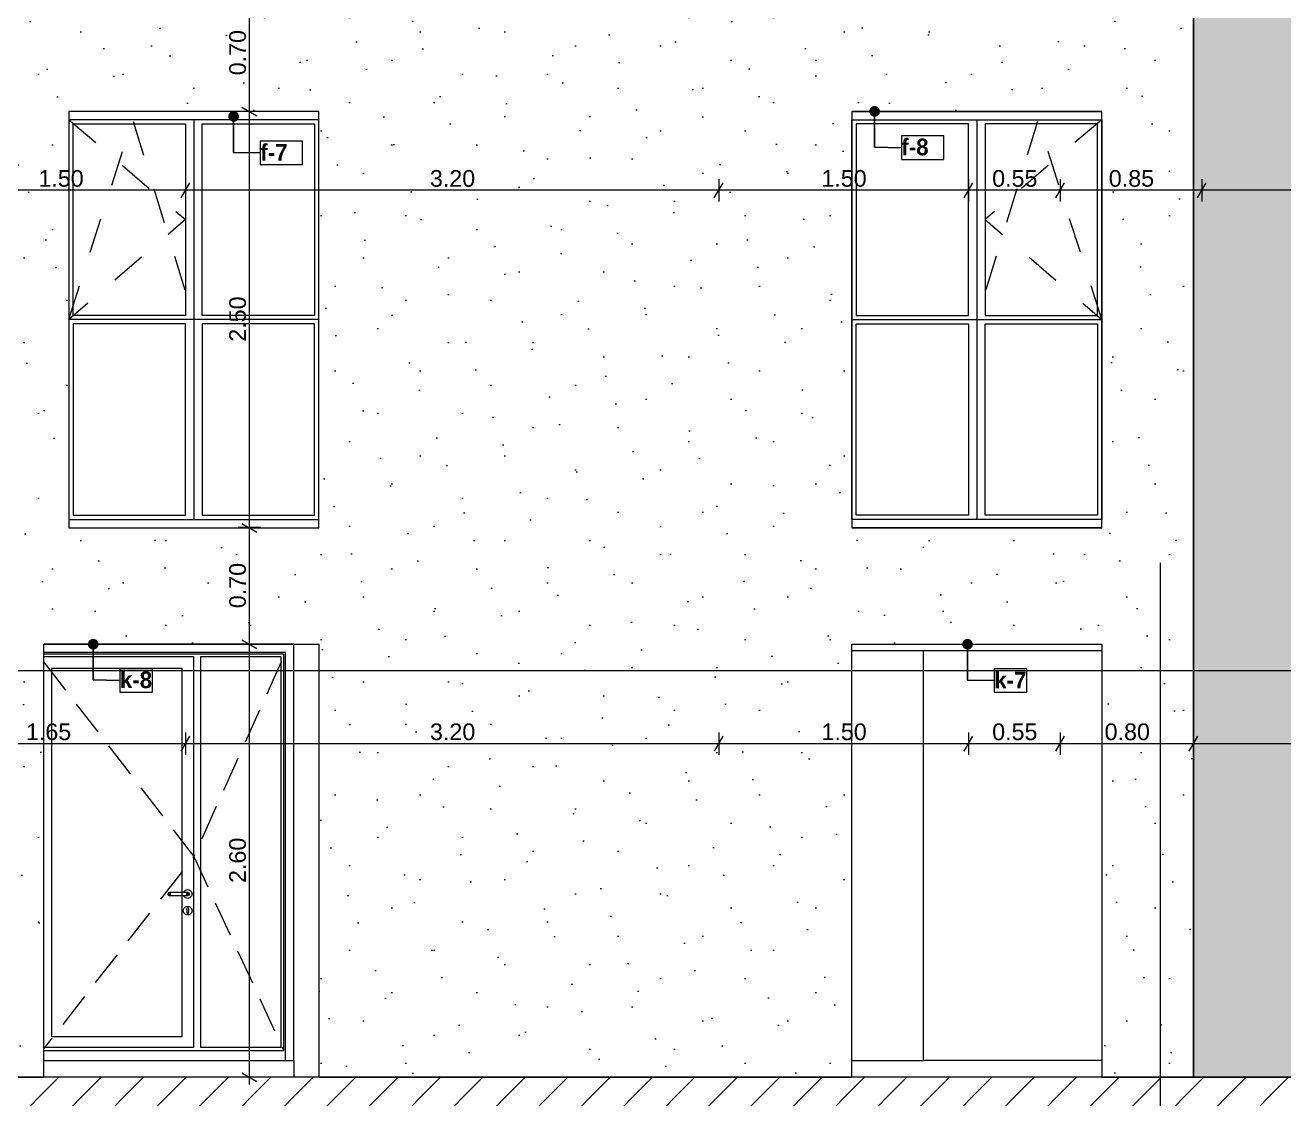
# Model space of a CAD drawing. Header units: millimetres. Extents: x 475206255 to 476720147, y 4620882299 to 4621447368.
# Drawn here: x 475502472 to 475510028, y 4621130315 to 4621136762 of the extents above; entities that cross this region are included whole.
import ezdxf

# ---------------------------------------------------------------- set-up
doc = ezdxf.new("R2010")
doc.units = ezdxf.units.MM
doc.header["$MEASUREMENT"] = 0
doc.set_wipeout_variables(frame=1)
doc.linetypes.add('Dashed', pattern=[423.333333, 211.666667, -211.666667])
doc.linetypes.add('Hidden Line', pattern=[317.5, 211.666667, -105.833333])
for name, color, linetype, lineweight in [('0_Pen_No__7_Pen_No__250', 7, 'Continuous', 0), ('2D Drafting - General_Pen_No__7_Pen_No__250', 7, 'Continuous', 0), ('2D Drafting - General_Pen_No__7_Pen_No__7', 7, 'Continuous', 0), ('Dimensioning - General_Pen_No__142', 142, 'Continuous', 0), ('New_2D Drafting - General_Pen_No__30_Pen_No__9_Pen_No__9_Pen_No__253', 252, 'Continuous', 0), ('New_2D Drafting - General_Pen_No__30_Pen_No__9_Pen_No__9_Pen_No__42', 250, 'Continuous', 0), ('New_2D Drafting - General_Pen_No__30_Pen_No__9_Pen_No__9_Pen_No__7', 7, 'Continuous', 0), ('New_2D Drafting - General_Pen_No__7_Pen_No__250', 7, 'Continuous', 0), ('New_Annotation - Label_Pen_No__1', 1, 'Continuous', 0), ('New_Car-Art_Pen_No__250', 7, 'Continuous', 0), ('New_Structural - Bearing_Pen_No__250', 7, 'Continuous', 0), ('Structural - Bearing_Pen_No__7_Pen_No__7_Pen_No__7', 7, 'Continuous', 0), ('zoma_Pen_No__142', 142, 'Continuous', 0), ('zoma_Pen_No__5_Pen_No__142', 142, 'Continuous', 0), ('zoma_Pen_No__5_Pen_No__5_Pen_No__142', 142, 'Continuous', 0)]:
    doc.layers.add(name, color=color, linetype=linetype, lineweight=lineweight)
for name, color, linetype in [('Dimensioning - General', 7, 'Continuous'), ('zoma', 7, 'Continuous'), ('zoma_Pen_No__5', 7, 'Continuous')]:
    doc.layers.add(name, color=color, linetype=linetype)
doc.styles.add('GENERATED_STYLE_2', font='arial.ttf')
doc.styles.add('GENERATED_STYLE_5', font='')
doc.styles.get('GENERATED_STYLE_5').set_extended_font_data('Avaza', bold=True)
doc.dimstyles.new('GENERATED_STYLE__1', dxfattribs={"dimtxt": 100, "dimasz": 68.640772, "dimexe": 0.18, "dimexo": 0.0625, "dimgap": 0, "dimtad": 1, "dimlfac": 0.001, "dimzin": 0, "dimdsep": 46, "dimtxsty": 'GENERATED_STYLE_2', "dimblk": 'ARROWHEAD_2', "dimblk1": 'ARROWHEAD_2', "dimblk2": 'ARROWHEAD_2', "dimcen": 0.09, "dimse1": 1, "dimse2": 1, "dimclrd": 142, "dimclre": 142, "dimclrt": 142, "dimadec": 0, "dimazin": 0, "dimtfac": 1, "dimtdec": 4, "dimtmove": 0, "dimatfit": 3, "dimfxl": 1, "dimtolj": 1, "dimtzin": 0, "dimarcsym": 0})
doc.dimstyles.new('GENERATED_STYLE__18', dxfattribs={"dimtxt": 100, "dimasz": 68.640772, "dimexe": 0.18, "dimexo": 0.0625, "dimgap": 0, "dimtad": 1, "dimtih": 1, "dimtoh": 1, "dimlfac": 0.001, "dimzin": 0, "dimdsep": 46, "dimtxsty": 'GENERATED_STYLE_2', "dimblk": 'ARROWHEAD_2', "dimblk1": 'ARROWHEAD_2', "dimblk2": 'ARROWHEAD_2', "dimcen": 0.09, "dimse1": 1, "dimse2": 1, "dimclrd": 142, "dimclre": 142, "dimclrt": 142, "dimadec": 0, "dimazin": 0, "dimtfac": 1, "dimtdec": 4, "dimtmove": 0, "dimatfit": 3, "dimfxl": 1, "dimtolj": 1, "dimtzin": 0, "dimarcsym": 0})
doc.dimstyles.new('GENERATED_STYLE__3', dxfattribs={"dimtxt": 200, "dimasz": 64.421331, "dimexe": 0.18, "dimexo": 3, "dimgap": 0, "dimtad": 1, "dimtih": 1, "dimtoh": 1, "dimlfac": 0.001, "dimzin": 0, "dimdsep": 46, "dimtxsty": 'GENERATED_STYLE_2', "dimblk": 'ARROWHEAD_2', "dimblk1": 'ARROWHEAD_2', "dimblk2": 'ARROWHEAD_2', "dimcen": 0.09, "dimclrd": 142, "dimclre": 142, "dimclrt": 142, "dimadec": 0, "dimazin": 0, "dimtfac": 1, "dimtdec": 4, "dimtmove": 0, "dimatfit": 3, "dimfxl": 1, "dimtolj": 1, "dimtzin": 0, "dimarcsym": 0})
doc.dimstyles.new('GENERATED_STYLE__33', dxfattribs={"dimtxt": 0.18, "dimasz": 127.68, "dimexe": 0.18, "dimexo": 0.0625, "dimgap": 0, "dimtad": 0, "dimtih": 1, "dimtoh": 1, "dimdec": 4, "dimzin": 0, "dimdsep": 46, "dimcen": 0.09, "dimadec": 0, "dimazin": 0, "dimtfac": 1, "dimtdec": 4, "dimtmove": 0, "dimatfit": 3, "dimldrblk": 'ARROWHEAD_11', "dimfxl": 1, "dimtolj": 1, "dimtzin": 0, "dimarcsym": 0})

# ---------------------------------------------------------------- blocks, each defined once
blk = doc.blocks.new('*D592', base_point=(475826095.8, 4621095193.2))
at = {"layer": 'Dimensioning - General_Pen_No__142', "color": 142, "linetype": 'Continuous', "lineweight": 0, "transparency": 16777216}
for p, q in [((475503773.3, 4621133070.9), (475503863.6, 4621133018.8)), ((475503886.2, 4621133044.9), (475503750.7, 4621133044.9)), ((475503818.5, 4621130444.9), (475503818.5, 4621133044.9)), ((475503886.2, 4621130444.9), (475503750.7, 4621130444.9)), ((475503773.3, 4621130470.9), (475503863.6, 4621130418.8)), ((475503818.5, 4621130400.7), (475503818.5, 4621130444.9))]:
    blk.add_line(p, q, dxfattribs=at)
at = {"layer": 'Dimensioning - General_Pen_No__142', "color": 142, "lineweight": 0, "transparency": 16777216, "insert": (475503798.5, 4621131611.4), "char_height": 100, "attachment_point": 7, "rotation": 90, "style": 'GENERATED_STYLE_2'}
blk.add_mtext('\\A1;{\\pql;\\fArial|b0|i0|c204|p0;\\W1.000000;2.60}', dxfattribs=at)
blk = doc.blocks.new('ARROWHEAD_2')
at = {"color": 0, "linetype": 'Continuous', "lineweight": 0}
for p, q in [((0, 0), (-1, 0)), ((-0.38, -0.66), (0.38, 0.66))]:
    blk.add_line(p, q, dxfattribs=at)
blk = doc.blocks.new('*D593', base_point=(475826095.8, 4621095193.2))
at = {"layer": 'Dimensioning - General_Pen_No__142', "color": 142, "linetype": 'Continuous', "lineweight": 0, "transparency": 16777216}
for p, q in [((475503886.2, 4621133744.9), (475503750.7, 4621133744.9)), ((475503773.3, 4621133770.9), (475503863.6, 4621133718.8)), ((475503818.5, 4621133044.9), (475503818.5, 4621133744.9)), ((475503773.3, 4621133070.9), (475503863.6, 4621133018.8)), ((475503886.2, 4621133044.9), (475503750.7, 4621133044.9))]:
    blk.add_line(p, q, dxfattribs=at)
at = {"layer": 'Dimensioning - General_Pen_No__142', "color": 142, "lineweight": 0, "transparency": 16777216, "insert": (475503798.5, 4621133261.4), "char_height": 100, "attachment_point": 7, "rotation": 90, "style": 'GENERATED_STYLE_2'}
blk.add_mtext('\\A1;{\\pql;\\fArial|b0|i0|c204|p0;\\W1.000000;0.70}', dxfattribs=at)
blk = doc.blocks.new('*D594', base_point=(475826095.8, 4621095193.2))
at = {"layer": 'Dimensioning - General_Pen_No__142', "color": 142, "linetype": 'Continuous', "lineweight": 0, "transparency": 16777216}
for p, q in [((475503886.2, 4621136244.9), (475503750.7, 4621136244.9)), ((475503773.3, 4621136270.9), (475503863.6, 4621136218.8)), ((475503818.5, 4621133744.9), (475503818.5, 4621136244.9)), ((475503886.2, 4621133744.9), (475503750.7, 4621133744.9)), ((475503773.3, 4621133770.9), (475503863.6, 4621133718.8))]:
    blk.add_line(p, q, dxfattribs=at)
at = {"layer": 'Dimensioning - General_Pen_No__142', "color": 142, "lineweight": 0, "transparency": 16777216, "insert": (475503798.5, 4621134861.4), "char_height": 100, "attachment_point": 7, "rotation": 90, "style": 'GENERATED_STYLE_2'}
blk.add_mtext('\\A1;{\\pql;\\fArial|b0|i0|c204|p0;\\W1.000000;2.50}', dxfattribs=at)
blk = doc.blocks.new('*D595', base_point=(475826095.8, 4621095193.2))
at = {"layer": 'Dimensioning - General_Pen_No__142', "color": 142, "linetype": 'Continuous', "lineweight": 0, "transparency": 16777216}
for p, q in [((475503886.2, 4621136944.9), (475503750.7, 4621136944.9)), ((475503773.3, 4621136970.9), (475503863.6, 4621136918.8)), ((475503818.5, 4621136244.9), (475503818.5, 4621136944.9)), ((475503886.2, 4621136244.9), (475503750.7, 4621136244.9)), ((475503773.3, 4621136270.9), (475503863.6, 4621136218.8))]:
    blk.add_line(p, q, dxfattribs=at)
at = {"layer": 'Dimensioning - General_Pen_No__142', "color": 142, "lineweight": 0, "transparency": 16777216, "insert": (475503798.5, 4621136461.4), "char_height": 100, "attachment_point": 7, "rotation": 90, "style": 'GENERATED_STYLE_2'}
blk.add_mtext('\\A1;{\\pql;\\fArial|b0|i0|c204|p0;\\W1.000000;0.70}', dxfattribs=at)
blk = doc.blocks.new('*D1560', base_point=(475826095.8, 4621095193.2))
at = {"layer": 'zoma_Pen_No__142', "color": 142, "linetype": 'Continuous', "lineweight": 0, "transparency": 16777216}
for p, q in [((475502184.6, 4621128706.2), (475502184.6, 4621128833.3)), ((475502584.6, 4621128706.2), (475502584.6, 4621128833.3)), ((475502209.1, 4621128812.1), (475502160.2, 4621128727.4)), ((475502184.6, 4621128769.8), (475502584.6, 4621128769.8)), ((475502609.1, 4621128812.1), (475502560.2, 4621128727.4))]:
    blk.add_line(p, q, dxfattribs=at)
blk = doc.blocks.new('*D1561', base_point=(475826095.8, 4621095193.2))
at = {"layer": 'zoma_Pen_No__142', "color": 142, "linetype": 'Continuous', "lineweight": 0, "transparency": 16777216}
for p, q in [((475502584.6, 4621128706.2), (475502584.6, 4621128833.3)), ((475509084.6, 4621128706.2), (475509084.6, 4621128833.3)), ((475502609.1, 4621128812.1), (475502560.2, 4621128727.4)), ((475502584.6, 4621128769.8), (475509084.6, 4621128769.8)), ((475509109.1, 4621128812.1), (475509060.2, 4621128727.4))]:
    blk.add_line(p, q, dxfattribs=at)
at = {"layer": 'zoma_Pen_No__142', "color": 142, "lineweight": 0, "transparency": 16777216, "char_height": 200, "attachment_point": 7, "style": 'GENERATED_STYLE_2'}
for s, insert in [('\\A1;{\\pql;\\fArial|b0|i0|c204|p0;\\W1.000000;6.50}', (475505567.7, 4621128809.8)), ('\\A1;{\\pql;\\fArial|b0|i0|c204|p0;\\W1.000000;0.40}', (475508526.3, 4621128809.8))]:
    blk.add_mtext(s, dxfattribs=dict(at, insert=insert))
blk = doc.blocks.new('*D1562', base_point=(475826095.8, 4621095193.2))
at = {"layer": 'zoma_Pen_No__142', "color": 142, "linetype": 'Continuous', "lineweight": 0, "transparency": 16777216}
for p, q in [((475509084.6, 4621128706.2), (475509084.6, 4621128833.3)), ((475509484.6, 4621128706.2), (475509484.6, 4621128833.3)), ((475509109.1, 4621128812.1), (475509060.2, 4621128727.4)), ((475509084.6, 4621128769.8), (475509484.6, 4621128769.8)), ((475509509.1, 4621128812.1), (475509460.2, 4621128727.4))]:
    blk.add_line(p, q, dxfattribs=at)
blk = doc.blocks.new('*D1563', base_point=(475826095.8, 4621095193.2))
at = {"layer": 'zoma_Pen_No__142', "color": 142, "linetype": 'Continuous', "lineweight": 0, "transparency": 16777216}
for p, q in [((475509484.6, 4621128706.2), (475509484.6, 4621128833.3)), ((475515984.6, 4621128706.2), (475515984.6, 4621128833.3)), ((475509509.1, 4621128812.1), (475509460.2, 4621128727.4)), ((475509484.6, 4621128769.8), (475515984.6, 4621128769.8)), ((475516009.1, 4621128812.1), (475515960.2, 4621128727.4))]:
    blk.add_line(p, q, dxfattribs=at)
at = {"layer": 'zoma_Pen_No__142', "color": 142, "lineweight": 0, "transparency": 16777216, "char_height": 200, "attachment_point": 7, "style": 'GENERATED_STYLE_2'}
for s, insert in [('\\A1;{\\pql;\\fArial|b0|i0|c204|p0;\\W1.000000;6.50}', (475512467.7, 4621128809.8)), ('\\A1;{\\pql;\\fArial|b0|i0|c204|p0;\\W1.000000;0.40}', (475515426.3, 4621128809.8))]:
    blk.add_mtext(s, dxfattribs=dict(at, insert=insert))
blk = doc.blocks.new('ARROWHEAD_11')
at = {"color": 0, "linetype": 'Continuous', "lineweight": 0}
blk.add_line((0, 0), (-1, 0), dxfattribs=at)
at = {"color": 0, "linetype": 'Continuous', "lineweight": 0, "const_width": 0.25, "flags": 128}
blk.add_lwpolyline([(-0.125, 0, 1), (0.125, 0, 1)], format="xyb", close=True, dxfattribs=at)
blk = doc.blocks.new('Line_27', base_point=(475492661.4, 4621132887.6))
at = {"layer": 'zoma_Pen_No__5_Pen_No__142', "color": 142, "linetype": 'Continuous', "lineweight": 0}
blk.add_line((475492761.4, 4621132887.6), (475520890.5, 4621132887.6), dxfattribs=at)
blk = doc.blocks.new('*D2002', base_point=(475826095.8, 4621095193.2))
at = {"layer": 'Dimensioning - General_Pen_No__142', "color": 142, "linetype": 'Continuous', "lineweight": 0, "transparency": 16777216}
for p, q in [((475509459.5, 4621132402.5), (475509511.6, 4621132492.8)), ((475509485.6, 4621132515.4), (475509485.6, 4621132380)), ((475511059.5, 4621132402.5), (475511111.6, 4621132492.8)), ((475511085.6, 4621132515.4), (475511085.6, 4621132380)), ((475511085.6, 4621132447.7), (475509485.6, 4621132447.7))]:
    blk.add_line(p, q, dxfattribs=at)
at = {"layer": 'Dimensioning - General_Pen_No__142', "color": 142, "lineweight": 0, "transparency": 16777216, "insert": (475510152.1, 4621132467.7), "char_height": 100, "attachment_point": 7, "style": 'GENERATED_STYLE_2'}
blk.add_mtext('\\A1;{\\pql;\\fArial|b0|i0|c204|p0;\\W1.000000;1.60}', dxfattribs=at)
blk = doc.blocks.new('*D2003', base_point=(475826095.8, 4621095193.2))
at = {"layer": 'Dimensioning - General_Pen_No__142', "color": 142, "linetype": 'Continuous', "lineweight": 0, "transparency": 16777216}
for p, q in [((475508659.3, 4621132402.5), (475508711.5, 4621132492.8)), ((475508685.4, 4621132515.4), (475508685.4, 4621132380)), ((475509459.5, 4621132402.5), (475509511.6, 4621132492.8)), ((475509485.6, 4621132515.4), (475509485.6, 4621132380)), ((475509485.6, 4621132447.7), (475508685.4, 4621132447.7))]:
    blk.add_line(p, q, dxfattribs=at)
at = {"layer": 'Dimensioning - General_Pen_No__142', "color": 142, "lineweight": 0, "transparency": 16777216, "insert": (475508952, 4621132467.7), "char_height": 100, "attachment_point": 7, "style": 'GENERATED_STYLE_2'}
blk.add_mtext('\\A1;{\\pql;\\fArial|b0|i0|c204|p0;\\W1.000000;0.80}', dxfattribs=at)
blk = doc.blocks.new('*D2004', base_point=(475826095.8, 4621095193.2))
at = {"layer": 'Dimensioning - General_Pen_No__142', "color": 142, "linetype": 'Continuous', "lineweight": 0, "transparency": 16777216}
for p, q in [((475508109.5, 4621132402.5), (475508161.6, 4621132492.8)), ((475508135.6, 4621132515.4), (475508135.6, 4621132380)), ((475508659.3, 4621132402.5), (475508711.5, 4621132492.8)), ((475508685.4, 4621132515.4), (475508685.4, 4621132380)), ((475508685.4, 4621132447.7), (475508135.6, 4621132447.7))]:
    blk.add_line(p, q, dxfattribs=at)
at = {"layer": 'Dimensioning - General_Pen_No__142', "color": 142, "lineweight": 0, "transparency": 16777216, "insert": (475508277, 4621132467.7), "char_height": 100, "attachment_point": 7, "style": 'GENERATED_STYLE_2'}
blk.add_mtext('\\A1;{\\pql;\\fArial|b0|i0|c204|p0;\\W1.000000;0.55}', dxfattribs=at)
blk = doc.blocks.new('*D2005', base_point=(475826095.8, 4621095193.2))
at = {"layer": 'Dimensioning - General_Pen_No__142', "color": 142, "linetype": 'Continuous', "lineweight": 0, "transparency": 16777216}
for p, q in [((475506609.9, 4621132402.5), (475506662, 4621132492.8)), ((475506636, 4621132515.4), (475506636, 4621132380)), ((475508109.5, 4621132402.5), (475508161.6, 4621132492.8)), ((475508135.6, 4621132515.4), (475508135.6, 4621132380)), ((475508135.6, 4621132447.7), (475506636, 4621132447.7))]:
    blk.add_line(p, q, dxfattribs=at)
at = {"layer": 'Dimensioning - General_Pen_No__142', "color": 142, "lineweight": 0, "transparency": 16777216, "insert": (475507252.3, 4621132467.7), "char_height": 100, "attachment_point": 7, "style": 'GENERATED_STYLE_2'}
blk.add_mtext('\\A1;{\\pql;\\fArial|b0|i0|c204|p0;\\W1.000000;1.50}', dxfattribs=at)
blk = doc.blocks.new('*D2006', base_point=(475826095.8, 4621095193.2))
at = {"layer": 'Dimensioning - General_Pen_No__142', "color": 142, "linetype": 'Continuous', "lineweight": 0, "transparency": 16777216}
for p, q in [((475503409.5, 4621132402.5), (475503461.6, 4621132492.8)), ((475503435.5, 4621132515.4), (475503435.5, 4621132380)), ((475506609.9, 4621132402.5), (475506662, 4621132492.8)), ((475506636, 4621132515.4), (475506636, 4621132380)), ((475506636, 4621132447.7), (475503435.5, 4621132447.7))]:
    blk.add_line(p, q, dxfattribs=at)
at = {"layer": 'Dimensioning - General_Pen_No__142', "color": 142, "lineweight": 0, "transparency": 16777216, "insert": (475504902.3, 4621132467.7), "char_height": 100, "attachment_point": 7, "style": 'GENERATED_STYLE_2'}
blk.add_mtext('\\A1;{\\pql;\\fArial|b0|i0|c204|p0;\\W1.000000;3.20}', dxfattribs=at)
blk = doc.blocks.new('*D2007', base_point=(475826095.8, 4621095193.2))
at = {"layer": 'Dimensioning - General_Pen_No__142', "color": 142, "linetype": 'Continuous', "lineweight": 0, "transparency": 16777216}
for p, q in [((475501759.2, 4621132402.5), (475501811.3, 4621132492.8)), ((475501785.3, 4621132515.4), (475501785.3, 4621132380)), ((475503409.5, 4621132402.5), (475503461.6, 4621132492.8)), ((475503435.5, 4621132515.4), (475503435.5, 4621132380)), ((475503435.5, 4621132447.7), (475501785.3, 4621132447.7))]:
    blk.add_line(p, q, dxfattribs=at)
at = {"layer": 'Dimensioning - General_Pen_No__142', "color": 142, "lineweight": 0, "transparency": 16777216, "insert": (475502477, 4621132467.7), "char_height": 100, "attachment_point": 7, "style": 'GENERATED_STYLE_2'}
blk.add_mtext('\\A1;{\\pql;\\fArial|b0|i0|c204|p0;\\W1.000000;1.65}', dxfattribs=at)
blk = doc.blocks.new('*D2219', base_point=(475826095.8, 4621095193.2))
at = {"layer": 'Dimensioning - General_Pen_No__142', "color": 142, "linetype": 'Continuous', "lineweight": 0, "transparency": 16777216}
for p, q in [((475509509.6, 4621135725.7), (475509561.7, 4621135816)), ((475509535.6, 4621135838.6), (475509535.6, 4621135703.1)), ((475511109.6, 4621135725.7), (475511161.7, 4621135816)), ((475511135.6, 4621135838.6), (475511135.6, 4621135703.1)), ((475511135.6, 4621135770.8), (475509535.6, 4621135770.8))]:
    blk.add_line(p, q, dxfattribs=at)
at = {"layer": 'Dimensioning - General_Pen_No__142', "color": 142, "lineweight": 0, "transparency": 16777216, "insert": (475510202.2, 4621135790.8), "char_height": 100, "attachment_point": 7, "style": 'GENERATED_STYLE_2'}
blk.add_mtext('\\A1;{\\pql;\\fArial|b0|i0|c204|p0;\\W1.000000;1.60}', dxfattribs=at)
blk = doc.blocks.new('*D2220', base_point=(475826095.8, 4621095193.2))
at = {"layer": 'Dimensioning - General_Pen_No__142', "color": 142, "linetype": 'Continuous', "lineweight": 0, "transparency": 16777216}
for p, q in [((475508659.3, 4621135725.7), (475508711.5, 4621135816)), ((475508685.4, 4621135838.6), (475508685.4, 4621135703.1)), ((475509509.6, 4621135725.7), (475509561.7, 4621135816)), ((475509535.6, 4621135838.6), (475509535.6, 4621135703.1)), ((475509535.6, 4621135770.8), (475508685.4, 4621135770.8))]:
    blk.add_line(p, q, dxfattribs=at)
at = {"layer": 'Dimensioning - General_Pen_No__142', "color": 142, "lineweight": 0, "transparency": 16777216, "insert": (475508977.1, 4621135790.8), "char_height": 100, "attachment_point": 7, "style": 'GENERATED_STYLE_2'}
blk.add_mtext('\\A1;{\\pql;\\fArial|b0|i0|c204|p0;\\W1.000000;0.85}', dxfattribs=at)
blk = doc.blocks.new('*D2221', base_point=(475826095.8, 4621095193.2))
at = {"layer": 'Dimensioning - General_Pen_No__142', "color": 142, "linetype": 'Continuous', "lineweight": 0, "transparency": 16777216}
for p, q in [((475508109.2, 4621135725.7), (475508161.3, 4621135816)), ((475508135.3, 4621135838.6), (475508135.3, 4621135703.1)), ((475508659.3, 4621135725.7), (475508711.5, 4621135816)), ((475508685.4, 4621135838.6), (475508685.4, 4621135703.1)), ((475508685.4, 4621135770.8), (475508135.3, 4621135770.8))]:
    blk.add_line(p, q, dxfattribs=at)
at = {"layer": 'Dimensioning - General_Pen_No__142', "color": 142, "lineweight": 0, "transparency": 16777216, "insert": (475508276.9, 4621135790.8), "char_height": 100, "attachment_point": 7, "style": 'GENERATED_STYLE_2'}
blk.add_mtext('\\A1;{\\pql;\\fArial|b0|i0|c204|p0;\\W1.000000;0.55}', dxfattribs=at)
blk = doc.blocks.new('*D2222', base_point=(475826095.8, 4621095193.2))
at = {"layer": 'Dimensioning - General_Pen_No__142', "color": 142, "linetype": 'Continuous', "lineweight": 0, "transparency": 16777216}
for p, q in [((475506609.2, 4621135725.7), (475506661.3, 4621135816)), ((475506635.3, 4621135838.6), (475506635.3, 4621135703.1)), ((475508109.2, 4621135725.7), (475508161.3, 4621135816)), ((475508135.3, 4621135838.6), (475508135.3, 4621135703.1)), ((475508135.3, 4621135770.8), (475506635.3, 4621135770.8))]:
    blk.add_line(p, q, dxfattribs=at)
at = {"layer": 'Dimensioning - General_Pen_No__142', "color": 142, "lineweight": 0, "transparency": 16777216, "insert": (475507251.8, 4621135790.8), "char_height": 100, "attachment_point": 7, "style": 'GENERATED_STYLE_2'}
blk.add_mtext('\\A1;{\\pql;\\fArial|b0|i0|c204|p0;\\W1.000000;1.50}', dxfattribs=at)
blk = doc.blocks.new('*D2223', base_point=(475826095.8, 4621095193.2))
at = {"layer": 'Dimensioning - General_Pen_No__142', "color": 142, "linetype": 'Continuous', "lineweight": 0, "transparency": 16777216}
for p, q in [((475503409.2, 4621135725.7), (475503461.3, 4621135816)), ((475503435.3, 4621135838.6), (475503435.3, 4621135703.1)), ((475506609.2, 4621135725.7), (475506661.3, 4621135816)), ((475506635.3, 4621135838.6), (475506635.3, 4621135703.1)), ((475506635.3, 4621135770.8), (475503435.3, 4621135770.8))]:
    blk.add_line(p, q, dxfattribs=at)
at = {"layer": 'Dimensioning - General_Pen_No__142', "color": 142, "lineweight": 0, "transparency": 16777216, "insert": (475504901.8, 4621135790.8), "char_height": 100, "attachment_point": 7, "style": 'GENERATED_STYLE_2'}
blk.add_mtext('\\A1;{\\pql;\\fArial|b0|i0|c204|p0;\\W1.000000;3.20}', dxfattribs=at)
blk = doc.blocks.new('*D2224', base_point=(475826095.8, 4621095193.2))
at = {"layer": 'Dimensioning - General_Pen_No__142', "color": 142, "linetype": 'Continuous', "lineweight": 0, "transparency": 16777216}
for p, q in [((475501909.2, 4621135725.7), (475501961.3, 4621135816)), ((475501935.3, 4621135838.6), (475501935.3, 4621135703.1)), ((475503409.2, 4621135725.7), (475503461.3, 4621135816)), ((475503435.3, 4621135838.6), (475503435.3, 4621135703.1)), ((475503435.3, 4621135770.8), (475501935.3, 4621135770.8))]:
    blk.add_line(p, q, dxfattribs=at)
at = {"layer": 'Dimensioning - General_Pen_No__142', "color": 142, "lineweight": 0, "transparency": 16777216, "insert": (475502551.8, 4621135790.8), "char_height": 100, "attachment_point": 7, "style": 'GENERATED_STYLE_2'}
blk.add_mtext('\\A1;{\\pql;\\fArial|b0|i0|c204|p0;\\W1.000000;1.50}', dxfattribs=at)

msp = doc.modelspace()

# ---------------------------------------------------------------- hatches: boundary and pattern name
at = {"layer": '2D Drafting - General_Pen_No__7_Pen_No__7', "linetype": 'Continuous', "lineweight": 0}
h = msp.add_hatch(dxfattribs=at)
h.set_pattern_fill('MASONRY_BLOCK', style=0, pattern_type=2)
h.set_pattern_definition([(45, (475826095.76, 4621095193.19), (-127.27922, 127.27922), [])])
h.paths.add_polyline_path([(475449374.287, 4621131944.872), (475461484.396, 4621131944.872), (475461484.396, 4621131944.832), (475467784.571, 4621131944.832), (475467784.571, 4621131944.872), (475474284.556, 4621131944.872), (475474284.556, 4621130944.854), (475482884.401, 4621130944.854), (475489184.576, 4621130944.854), (475489184.576, 4621130944.868), (475494884.439, 4621130944.868), (475494884.439, 4621129944.832), (475504284.406, 4621129944.832), (475510584.581, 4621129944.832), (475522512.228, 4621129944.832), (475522512.228, 4621130444.873), (475511084.581, 4621130444.873), (475503784.406, 4621130444.873), (475495384.805, 4621130444.873), (475495384.805, 4621131444.872), (475489684.576, 4621131444.873), (475482384.4, 4621131444.865), (475474784.453, 4621131444.865), (475474784.453, 4621132444.873), (475468284.571, 4621132444.873), (475460984.396, 4621132444.873), (475449374.287, 4621132444.873)])
at = {"layer": 'New_2D Drafting - General_Pen_No__30_Pen_No__9_Pen_No__9_Pen_No__253', "linetype": 'Continuous', "lineweight": 0}
h = msp.add_hatch(dxfattribs=at)
h.set_pattern_fill('BRICK___RUNNING_BOND', color=252, style=0, pattern_type=2)
h.set_pattern_definition([(0, (475826095.757, 4621095193.19), (0, 66.64), []), (90, (475826095.76, 4621095193.2), (-244.8, 0), [66.64, -66.64]), (90, (475826218.16, 4621095259.83), (-244.8, 0), [66.64, -66.64])])
h.paths.add_polyline_path([(475509484.934, 4621130444.873), (475516454.8, 4621130444.872), (475516454.8, 4621130544.872), (475516454.8, 4621133044.922), (475516454.813, 4621143744.467), (475509484.934, 4621143744.467)])
h.paths.add_polyline_path([(475510234.117, 4621136944.928), (475510335.151, 4621136944.928), (475510335.151, 4621139444.928), (475511935.151, 4621139444.928), (475511935.151, 4621136944.928), (475512034.117, 4621136944.928), (475512034.117, 4621136664.928), (475510234.117, 4621136664.928)], flags=0)
h.paths.add_polyline_path([(475510234.117, 4621133744.929), (475510335.151, 4621133744.929), (475510335.151, 4621136244.928), (475511935.151, 4621136244.929), (475511935.151, 4621133744.929), (475512034.117, 4621133744.929), (475512034.117, 4621133464.928), (475510234.117, 4621133464.928)], flags=0)
h.paths.add_polyline_path([(475512034.333, 4621139864.929), (475510234.332, 4621139864.929), (475510234.332, 4621140144.929), (475510335.151, 4621140144.929), (475510335.151, 4621142644.928), (475511935.151, 4621142644.928), (475511935.151, 4621140144.953), (475512034.333, 4621140144.953)], flags=0)
h.paths.add_polyline_path([(475510285.069, 4621133044.923), (475511335.364, 4621133044.922), (475511885.069, 4621133044.922), (475511885.069, 4621131444.923), (475510285.069, 4621131444.923)], flags=0)
h.paths.add_polyline_path([(475512784.934, 4621131644.895), (475512784.934, 4621133044.922), (475515984.934, 4621133044.922), (475515984.934, 4621131644.895)], flags=0)
h.paths.add_polyline_path([(475514335.393, 4621136944.94), (475514335.393, 4621139444.934), (475513435.393, 4621139444.934), (475513435.393, 4621136944.94)], flags=0)
h.paths.add_polyline_path([(475513435.393, 4621136244.934), (475513435.393, 4621133744.94), (475514335.393, 4621133744.94), (475514335.393, 4621136244.934)], flags=0)
h.paths.add_polyline_path([(475514335.393, 4621140144.935), (475513435.393, 4621140144.935), (475513435.393, 4621142644.934), (475514335.393, 4621142644.934)], flags=0)
at = {"layer": 'New_2D Drafting - General_Pen_No__30_Pen_No__9_Pen_No__9_Pen_No__42', "linetype": 'Continuous', "lineweight": 0}
h = msp.add_hatch(dxfattribs=at)
h.set_pattern_fill('CUT_STONE', color=250, style=0, pattern_type=2)
h.set_pattern_definition([(45, (475826095.76, 4621095993.2), (-254.55844, 254.55844), [0, -240, 0, -360]), (110, (475826895.76, 4621095993.2), (338.28934, 123.12725), [0, -176, 0, -304])])
h.paths.add_polyline_path([(475502184.877, 4621143744.467), (475502184.877, 4621133044.875), (475502184.877, 4621130444.873), (475502584.792, 4621130444.873), (475502584.792, 4621133044.875), (475504235.065, 4621133044.875), (475504235.065, 4621130444.873), (475507435.487, 4621130444.873), (475507435.487, 4621133044.875), (475508935.073, 4621133044.875), (475508935.073, 4621130444.873), (475509484.934, 4621130444.873), (475509484.934, 4621143744.467)])
h.paths.add_polyline_path([(475508934.77, 4621139444.875), (475507434.77, 4621139444.875), (475507434.77, 4621136944.874), (475508934.77, 4621136944.874)], flags=0)
h.paths.add_polyline_path([(475508934.77, 4621140144.874), (475508934.77, 4621142644.874), (475507434.77, 4621142644.874), (475507434.77, 4621140144.874)], flags=0)
h.paths.add_polyline_path([(475508934.77, 4621133744.874), (475508934.77, 4621136244.874), (475507434.77, 4621136244.874), (475507434.77, 4621133744.874)], flags=0)
h.paths.add_polyline_path([(475504234.782, 4621136244.874), (475502734.782, 4621136244.874), (475502734.782, 4621133744.874), (475504234.782, 4621133744.874)], flags=0)
h.paths.add_polyline_path([(475504234.782, 4621142644.874), (475502734.782, 4621142644.874), (475502734.782, 4621140144.874), (475504234.782, 4621140144.874)], flags=0)
h.paths.add_polyline_path([(475502734.782, 4621136944.874), (475504234.782, 4621136944.874), (475504234.782, 4621139444.875), (475502734.782, 4621139444.875)], flags=0)

# ---------------------------------------------------------------- linework, layer by layer
at = {"layer": '0_Pen_No__7_Pen_No__250', "color": 7, "linetype": 'Continuous', "lineweight": 0, "flags": 128}
for points in [[(475504234.782, 4621136244.875), (475502734.782, 4621136244.875)], [(475507434.77, 4621136244.875), (475508934.77, 4621136244.875)], [(475502734.782, 4621133744.874), (475504234.782, 4621133744.874)], [(475508934.77, 4621133744.874), (475507434.77, 4621133744.874)]]:
    msp.add_lwpolyline(points, dxfattribs=at)
at = {"layer": '2D Drafting - General_Pen_No__7_Pen_No__250', "color": 7, "linetype": 'Continuous', "lineweight": 0, "flags": 128}
msp.add_lwpolyline([(475489184.576, 4621130944.868), (475494884.439, 4621130944.868), (475494884.439, 4621129944.832), (475504284.406, 4621129944.832), (475510584.581, 4621129944.832), (475522512.228, 4621129944.832), (475522512.228, 4621130444.873), (475511084.581, 4621130444.873), (475503784.406, 4621130444.873), (475495384.805, 4621130444.873), (475495384.805, 4621131444.872), (475489684.576, 4621131444.873), (475482384.4, 4621131444.865)], dxfattribs=at)
at = {"layer": '2D Drafting - General_Pen_No__7_Pen_No__7', "color": 7, "linetype": 'Continuous', "lineweight": 0, "flags": 128}
for points in [[(475502585.065, 4621130544.876), (475504084.42, 4621130544.876), (475504084.487, 4621132844.311), (475504084.493, 4621133044.875), (475502585.065, 4621133044.875)], [(475502585.065, 4621130544.876), (475504034.502, 4621130544.877), (475504034.502, 4621132844.311), (475504034.502, 4621132994.746), (475502585.065, 4621132994.746)], [(475502585.065, 4621130604.863), (475503884.169, 4621130604.863), (475504024.504, 4621130604.863), (475504024.504, 4621132844.311), (475504024.504, 4621132984.746), (475502585.065, 4621132984.746)], [(475502585.065, 4621130624.858), (475503484.637, 4621130624.858), (475503484.637, 4621131770.455), (475503484.64, 4621132844.311), (475503484.64, 4621132969.746), (475502585.065, 4621132969.746)]]:
    msp.add_lwpolyline(points, dxfattribs=at)
at = {"layer": '2D Drafting - General_Pen_No__7_Pen_No__7', "color": 7, "linetype": 'Hidden Line', "lineweight": 0, "flags": 128}
for points in [[(475502585.065, 4621132937.064), (475502654.593, 4621132846.896), (475503484.637, 4621131770.455), (475502585.065, 4621130617.335)], [(475504009.508, 4621132938.646), (475503967.123, 4621132844.311), (475503484.637, 4621131770.455), (475504024.504, 4621130604.863)]]:
    msp.add_lwpolyline(points, dxfattribs=at)
at = {"layer": '2D Drafting - General_Pen_No__7_Pen_No__7', "color": 7, "linetype": 'Continuous', "lineweight": 0, "flags": 128}
for points in [[(475503884.169, 4621130624.858), (475504009.508, 4621130624.858), (475504009.508, 4621132844.311), (475504009.508, 4621132969.746), (475503524.627, 4621132969.746), (475503524.627, 4621132844.311), (475503524.627, 4621130624.858)], [(475503414.654, 4621132844.311), (475503414.654, 4621132899.746), (475502629.847, 4621132899.746), (475502629.847, 4621132844.311), (475502629.847, 4621130689.842), (475503414.654, 4621130689.842)]]:
    msp.add_lwpolyline(points, close=True, dxfattribs=at)
at = {"layer": 'New_2D Drafting - General_Pen_No__30_Pen_No__9_Pen_No__9_Pen_No__7', "color": 7, "linetype": 'Continuous', "lineweight": 0, "flags": 128}
for points in [[(475502184.877, 4621143744.467), (475502184.877, 4621133044.875), (475502184.877, 4621130444.873), (475502584.792, 4621130444.873), (475502584.792, 4621133044.875), (475504235.065, 4621133044.875), (475504235.065, 4621130444.873), (475507435.487, 4621130444.873), (475507435.487, 4621133044.875), (475508935.073, 4621133044.875), (475508935.073, 4621130444.873), (475509484.934, 4621130444.873), (475509484.934, 4621143744.467)], [(475509484.934, 4621130444.873), (475516454.8, 4621130444.872), (475516454.8, 4621130544.872), (475516454.8, 4621133044.922), (475516454.813, 4621143744.467), (475509484.934, 4621143744.467)], [(475504234.782, 4621136244.874), (475502734.782, 4621136244.874), (475502734.782, 4621133744.874), (475504234.782, 4621133744.874)], [(475508934.77, 4621133744.874), (475508934.77, 4621136244.874), (475507434.77, 4621136244.874), (475507434.77, 4621133744.874)]]:
    msp.add_lwpolyline(points, close=True, dxfattribs=at)
at = {"layer": 'New_2D Drafting - General_Pen_No__7_Pen_No__250', "color": 7, "linetype": 'Dashed', "lineweight": 0, "flags": 128}
for points in [[(475502734.985, 4621134994.875), (475503116.844, 4621136194.875), (475503484.718, 4621134994.875)], [(475502734.985, 4621136194.875), (475503434.778, 4621135594.875), (475502734.985, 4621134994.875)], [(475508934.567, 4621134994.875), (475508552.708, 4621136194.875), (475508184.833, 4621134994.875)], [(475508934.567, 4621136194.875), (475508234.774, 4621135594.875), (475508934.567, 4621134994.875)]]:
    msp.add_lwpolyline(points, dxfattribs=at)
at = {"layer": 'New_Car-Art_Pen_No__250', "color": 7, "linetype": 'Continuous', "lineweight": 0}
for points in [[(475507435.487, 4621133044.86), (475508935.073, 4621133044.86)], [(475508935.073, 4621133004.608), (475507435.487, 4621133004.608)], [(475507864.301, 4621130544.855), (475507864.301, 4621133004.605)], [(475507435.487, 4621130544.855), (475507864.3, 4621130544.855)], [(475508935.073, 4621130544.855), (475507864.301, 4621130544.855)]]:
    msp.add_lwpolyline(points, dxfattribs=at)
at = {"layer": 'New_Structural - Bearing_Pen_No__250', "color": 7, "linetype": 'Continuous', "lineweight": 0}
for p, q in [((475503331.24, 4621131551.698), (475503328.312, 4621131544.629)), ((475503328.312, 4621131544.629), (475503331.24, 4621131537.56)), ((475503332.792, 4621131551.698), (475503330.034, 4621131544.629)), ((475503330.034, 4621131544.629), (475503332.792, 4621131537.56)), ((475503338.31, 4621131554.627), (475503331.24, 4621131551.698)), ((475503337.605, 4621131551.698), (475503335.494, 4621131544.629)), ((475503335.494, 4621131544.629), (475503337.605, 4621131537.56)), ((475503339.451, 4621131554.627), (475503338.31, 4621131554.627)), ((475503342.702, 4621131554.627), (475503339.451, 4621131554.627)), ((475503347.567, 4621131554.627), (475503342.702, 4621131554.627)), ((475503344.809, 4621131551.698), (475503343.666, 4621131544.629)), ((475503343.666, 4621131544.629), (475503344.809, 4621131537.56)), ((475503353.306, 4621131554.627), (475503347.567, 4621131554.627)), ((475503433.286, 4621131554.627), (475503353.306, 4621131554.627)), ((475503423.968, 4621131554.627), (475503424.906, 4621131558.126)), ((475503424.906, 4621131558.126), (475503434.786, 4621131568.006)), ((475503439.025, 4621131554.627), (475503433.286, 4621131554.627)), ((475503434.786, 4621131568.006), (475503448.283, 4621131571.623)), ((475503443.89, 4621131554.627), (475503439.025, 4621131554.627)), ((475503441.784, 4621131551.699), (475503442.926, 4621131544.629)), ((475503442.926, 4621131544.629), (475503441.784, 4621131537.56)), ((475503447.141, 4621131554.627), (475503443.89, 4621131554.627)), ((475503448.283, 4621131554.627), (475503447.141, 4621131554.627)), ((475503448.283, 4621131571.623), (475503461.779, 4621131568.006)), ((475503448.283, 4621131554.627), (475503455.352, 4621131551.699)), ((475503448.987, 4621131551.699), (475503451.098, 4621131544.629)), ((475503451.098, 4621131544.629), (475503448.987, 4621131537.56)), ((475503453.8, 4621131551.699), (475503456.559, 4621131544.629)), ((475503456.559, 4621131544.629), (475503453.8, 4621131537.56)), ((475503455.352, 4621131551.699), (475503458.28, 4621131544.629)), ((475503458.28, 4621131544.629), (475503455.352, 4621131537.56)), ((475503461.779, 4621131568.006), (475503471.66, 4621131558.126)), ((475503471.66, 4621131558.126), (475503475.276, 4621131544.629)), ((475503475.276, 4621131544.629), (475503471.66, 4621131531.133)), ((475503331.24, 4621131537.56), (475503338.31, 4621131534.631)), ((475503339.451, 4621131534.631), (475503338.31, 4621131534.631)), ((475503342.702, 4621131534.631), (475503339.451, 4621131534.631)), ((475503347.567, 4621131534.631), (475503342.702, 4621131534.631)), ((475503353.306, 4621131534.631), (475503347.567, 4621131534.631)), ((475503433.286, 4621131534.632), (475503353.306, 4621131534.631)), ((475503424.906, 4621131531.132), (475503423.968, 4621131534.632)), ((475503434.786, 4621131521.252), (475503424.906, 4621131531.132)), ((475503424.906, 4621131458.15), (475503434.786, 4621131468.031)), ((475503439.025, 4621131534.632), (475503433.286, 4621131534.632)), ((475503448.283, 4621131517.636), (475503434.786, 4621131521.252)), ((475503434.786, 4621131468.031), (475503448.283, 4621131471.647)), ((475503443.89, 4621131534.632), (475503439.025, 4621131534.632)), ((475503447.141, 4621131534.632), (475503443.89, 4621131534.632)), ((475503448.283, 4621131534.632), (475503447.141, 4621131534.632)), ((475503455.352, 4621131537.56), (475503448.283, 4621131534.632)), ((475503461.78, 4621131521.252), (475503448.283, 4621131517.636)), ((475503448.283, 4621131471.647), (475503461.78, 4621131468.031)), ((475503471.66, 4621131531.133), (475503461.78, 4621131521.252)), ((475503461.78, 4621131468.031), (475503471.66, 4621131458.15)), ((475503421.29, 4621131444.654), (475503424.906, 4621131458.15)), ((475503424.906, 4621131431.157), (475503421.29, 4621131444.654)), ((475503434.786, 4621131421.277), (475503424.906, 4621131431.157)), ((475503448.283, 4621131417.66), (475503434.786, 4621131421.277)), ((475503441.564, 4621131456.291), (475503440.817, 4621131454.344)), ((475503440.817, 4621131454.344), (475503443.284, 4621131449.053)), ((475503441.564, 4621131456.291), (475503442.909, 4621131459.794)), ((475503448.283, 4621131462.075), (475503442.909, 4621131459.794)), ((475503443.284, 4621131449.053), (475503443.284, 4621131447.54)), ((475503443.284, 4621131447.54), (475503443.284, 4621131444.654)), ((475503443.284, 4621131444.654), (475503443.284, 4621131441.768)), ((475503443.284, 4621131441.768), (475503443.284, 4621131435.996)), ((475503443.284, 4621131435.996), (475503443.284, 4621131432.157)), ((475503443.284, 4621131432.157), (475503444.748, 4621131428.622)), ((475503444.748, 4621131428.622), (475503448.283, 4621131427.158)), ((475503453.657, 4621131459.794), (475503448.283, 4621131462.075)), ((475503448.283, 4621131427.158), (475503451.818, 4621131428.622)), ((475503461.78, 4621131421.277), (475503448.283, 4621131417.66)), ((475503451.818, 4621131428.622), (475503453.282, 4621131432.157)), ((475503453.282, 4621131449.053), (475503455.749, 4621131454.344)), ((475503453.282, 4621131447.54), (475503453.282, 4621131449.053)), ((475503453.282, 4621131447.54), (475503453.282, 4621131444.654)), ((475503453.282, 4621131444.654), (475503453.282, 4621131441.768)), ((475503453.282, 4621131441.768), (475503453.282, 4621131435.996)), ((475503453.282, 4621131435.996), (475503453.282, 4621131432.157)), ((475503455.002, 4621131456.291), (475503453.657, 4621131459.794)), ((475503455.002, 4621131456.291), (475503455.749, 4621131454.344)), ((475503471.66, 4621131431.157), (475503461.78, 4621131421.277)), ((475503471.66, 4621131458.15), (475503475.276, 4621131444.654)), ((475503475.276, 4621131444.654), (475503471.66, 4621131431.157)), ((475504084.42, 4621130544.876), (475504084.423, 4621130444.873))]:
    msp.add_line(p, q, dxfattribs=at)
at = {"layer": 'Structural - Bearing_Pen_No__7_Pen_No__7_Pen_No__7', "color": 7, "linetype": 'Continuous', "lineweight": 0}
for p, q in [((475502734.985, 4621136194.875), (475502734.985, 4621133794.875)), ((475504234.452, 4621136194.875), (475502734.985, 4621136194.875)), ((475502759.985, 4621136169.875), (475503434.778, 4621136169.875)), ((475502759.985, 4621135019.875), (475502759.985, 4621136169.875)), ((475503434.778, 4621136169.875), (475503434.778, 4621135019.875)), ((475503484.778, 4621136194.875), (475503484.718, 4621133794.937)), ((475503534.782, 4621136169.875), (475504209.452, 4621136169.875)), ((475503534.782, 4621135019.875), (475503534.782, 4621136169.875)), ((475504209.452, 4621136169.875), (475504209.452, 4621135019.875)), ((475504234.452, 4621133794.875), (475504234.452, 4621136194.875)), ((475507435.1, 4621136194.875), (475508934.567, 4621136194.875)), ((475507435.1, 4621133794.875), (475507435.1, 4621136194.875)), ((475508134.77, 4621136169.875), (475507460.1, 4621136169.875)), ((475507460.1, 4621136169.875), (475507460.1, 4621135019.875)), ((475508134.77, 4621135019.875), (475508134.77, 4621136169.875)), ((475508184.774, 4621136194.875), (475508184.833, 4621133794.937)), ((475508909.567, 4621136169.875), (475508234.774, 4621136169.875)), ((475508234.774, 4621136169.875), (475508234.774, 4621135019.875)), ((475508909.567, 4621135019.875), (475508909.567, 4621136169.875)), ((475508934.567, 4621136194.875), (475508934.567, 4621133794.875)), ((475503434.778, 4621135019.875), (475502759.985, 4621135019.875)), ((475504209.452, 4621135019.875), (475503534.782, 4621135019.875)), ((475507460.1, 4621135019.875), (475508134.77, 4621135019.875)), ((475508234.774, 4621135019.875), (475508909.567, 4621135019.875)), ((475504234.452, 4621134994.875), (475502734.985, 4621134994.875)), ((475503434.778, 4621134969.875), (475502759.985, 4621134969.875)), ((475502759.985, 4621134969.875), (475502759.985, 4621133819.875)), ((475503434.778, 4621133819.875), (475503434.778, 4621134969.875)), ((475503534.782, 4621134969.875), (475503534.782, 4621133819.875)), ((475504209.452, 4621134969.875), (475503534.782, 4621134969.875)), ((475504209.452, 4621133819.875), (475504209.452, 4621134969.875)), ((475507435.1, 4621134994.875), (475508934.567, 4621134994.875)), ((475507460.1, 4621133819.875), (475507460.1, 4621134969.875)), ((475507460.1, 4621134969.875), (475508134.77, 4621134969.875)), ((475508134.77, 4621134969.875), (475508134.77, 4621133819.875)), ((475508234.774, 4621134969.875), (475508909.567, 4621134969.875)), ((475508234.774, 4621133819.875), (475508234.774, 4621134969.875)), ((475508909.567, 4621134969.875), (475508909.567, 4621133819.875)), ((475502759.985, 4621133819.875), (475503434.778, 4621133819.875)), ((475503534.782, 4621133819.875), (475504209.452, 4621133819.875)), ((475508134.77, 4621133819.875), (475507460.1, 4621133819.875)), ((475508909.567, 4621133819.875), (475508234.774, 4621133819.875)), ((475502734.985, 4621133794.875), (475504234.452, 4621133794.875)), ((475508934.567, 4621133794.875), (475507435.1, 4621133794.875))]:
    msp.add_line(p, q, dxfattribs=at)
at = {"layer": 'zoma_Pen_No__5_Pen_No__5_Pen_No__142', "color": 142, "linetype": 'Continuous', "lineweight": 0}
msp.add_line((475509284.643, 4621133533.543), (475509284.643, 4621127250.828), dxfattribs=at)

# ---------------------------------------------------------------- dimensions: what is measured, and where the dimension line sits
at = {"layer": 'Dimensioning - General', "color": 142, "linetype": 'Continuous', "lineweight": 0}
for base, p1, p2, picture, middle in [((475503818.458, 4621136944.874), (475504234.782, 4621136244.874), (475504234.782, 4621136944.874), '*D595', (475503748.458, 4621136590.872)), ((475503818.458, 4621136244.874), (475504234.782, 4621133744.874), (475504234.782, 4621136244.874), '*D594', (475503748.458, 4621134990.872)), ((475503818.458, 4621133744.874), (475503558.704, 4621133044.875), (475504234.782, 4621133744.874), '*D593', (475503748.458, 4621133390.873)), ((475503818.458, 4621133044.875), (475503789.947, 4621130444.873), (475503558.704, 4621133044.875), '*D592', (475503748.458, 4621131740.872))]:
    dim = msp.add_linear_dim(base=base, p1=p1, p2=p2, angle=90, dimstyle='GENERATED_STYLE__1', dxfattribs=at)
    dim.commit()
    dim.dimension.update_dxf_attribs({"geometry": picture, "text_midpoint": middle, "dimtype": 160, "text_rotation": 90})
for base, p1, p2, picture, middle in [((475508135.251, 4621135770.845), (475508685.416, 4621136414.407), (475508135.251, 4621136244.874), '*D2221', (475508406.332, 4621135840.845)), ((475508685.416, 4621135770.845), (475509535.633, 4621136244.934), (475508685.416, 4621136414.407), '*D2220', (475509106.522, 4621135840.845)), ((475501935.264, 4621135770.845), (475503435.264, 4621136244.874), (475501935.264, 4621136244.874), '*D2224', (475502681.262, 4621135840.845)), ((475509535.633, 4621135770.845), (475511135.633, 4621136244.928), (475509535.633, 4621136244.934), '*D2219', (475510331.631, 4621135840.845)), ((475506635.969, 4621132447.689), (475508135.554, 4621132781.727), (475506635.969, 4621132640.516), '*D2005', (475507381.76, 4621132517.689)), ((475508685.416, 4621132447.689), (475509485.551, 4621132741.381), (475508685.416, 4621132754.83), '*D2003', (475509081.481, 4621132517.689)), ((475509485.551, 4621132447.689), (475511085.551, 4621132694.311), (475509485.551, 4621132741.381), '*D2002', (475510281.549, 4621132517.689)), ((475503435.546, 4621132447.689), (475506635.969, 4621132640.516), (475503435.546, 4621132653.965), '*D2006', (475505031.756, 4621132517.689))]:
    dim = msp.add_linear_dim(base=base, p1=p1, p2=p2, angle=180, dimstyle='GENERATED_STYLE__18', dxfattribs=at)
    dim.commit()
    dim.dimension.update_dxf_attribs({"geometry": picture, "text_midpoint": middle, "dimtype": 160})
at = {"layer": 'zoma', "color": 142, "linetype": 'Continuous', "lineweight": 0}
for base, p1, p2, picture, middle in [((475502584.643, 4621128769.757), (475502184.643, 4621180935.422), (475502584.643, 4621181335.422), '*D1560', (475501885.222, 4621128909.757)), ((475509084.643, 4621128769.757), (475502584.643, 4621181335.422), (475509084.643, 4621180935.429), '*D1561', (475505826.639, 4621128909.757)), ((475509484.643, 4621128769.757), (475509084.643, 4621180935.429), (475509484.643, 4621181335.422), '*D1562', (475508785.222, 4621128909.757)), ((475515984.643, 4621128769.757), (475509484.643, 4621181335.422), (475515984.643, 4621180935.422), '*D1563', (475512726.639, 4621128909.757))]:
    dim = msp.add_linear_dim(base=base, p1=p1, p2=p2, dimstyle='GENERATED_STYLE__3', dxfattribs=at)
    dim.commit()
    dim.dimension.update_dxf_attribs({"geometry": picture, "text_midpoint": middle, "dimtype": 160})

# ---------------------------------------------------------------- next in the draw order: wipeouts: each hides what was drawn before it
at = {"color": 1, "linetype": 'Continuous', "lineweight": 0, "ltscale": 23227680547.92851}
msp.add_wipeout([(475507731.803, 4621135956.094), (475507985.921, 4621135956.094), (475507985.921, 4621136097.271), (475507731.803, 4621136097.271)], dxfattribs=at).dxf.layer = 'New_Annotation - Label_Pen_No__1'
at = {"color": 1, "linetype": 'Continuous', "lineweight": 0, "ltscale": 23227678426.39412}
msp.add_wipeout([(475503883.94, 4621135925.484), (475504138.058, 4621135925.484), (475504138.058, 4621136066.661), (475503883.94, 4621136066.661)], dxfattribs=at).dxf.layer = 'New_Annotation - Label_Pen_No__1'
at = {"color": 1, "linetype": 'Continuous', "lineweight": 0, "ltscale": 23227662219.36484}
msp.add_wipeout([(475503041.074, 4621132756.094), (475503236.839, 4621132756.094), (475503236.839, 4621132897.271), (475503041.074, 4621132897.271)], dxfattribs=at).dxf.layer = 'New_Annotation - Label_Pen_No__1'
at = {"color": 1, "linetype": 'Continuous', "lineweight": 0, "ltscale": 23227664905.31648}
msp.add_wipeout([(475508289.389, 4621132756.08), (475508485.154, 4621132756.08), (475508485.154, 4621132897.256), (475508289.389, 4621132897.256)], dxfattribs=at).dxf.layer = 'New_Annotation - Label_Pen_No__1'

# ---------------------------------------------------------------- next in the draw order: linework, layer by layer
at = {"layer": 'New_Annotation - Label_Pen_No__1', "color": 1, "linetype": 'Continuous', "lineweight": 0, "flags": 128}
for points in [[(475507731.803, 4621135956.094), (475507985.921, 4621135956.094), (475507985.921, 4621136097.271), (475507731.803, 4621136097.271), (475507731.803, 4621135956.094)], [(475503883.94, 4621135925.484), (475504138.058, 4621135925.484), (475504138.058, 4621136066.661), (475503883.94, 4621136066.661), (475503883.94, 4621135925.484)], [(475503041.074, 4621132756.094), (475503236.839, 4621132756.094), (475503236.839, 4621132897.271), (475503041.074, 4621132897.271), (475503041.074, 4621132756.094)], [(475508289.389, 4621132756.08), (475508485.154, 4621132756.08), (475508485.154, 4621132897.256), (475508289.389, 4621132897.256), (475508289.389, 4621132756.08)]]:
    msp.add_lwpolyline(points, close=True, dxfattribs=at)

# ---------------------------------------------------------------- next in the draw order: block references
at = {"layer": 'zoma_Pen_No__5', "color": 142, "linetype": 'Continuous', "lineweight": 0}
msp.add_blockref('Line_27', (475492661.426, 4621132887.555), dxfattribs=at)

# ---------------------------------------------------------------- next in the draw order: texts
at = {"layer": 'New_Annotation - Label_Pen_No__1', "color": 1, "linetype": 'Continuous', "lineweight": 0, "char_height": 100, "attachment_point": 4, "style": 'GENERATED_STYLE_5'}
for s, insert in [('\\A1;{\\pql;\\fAvaza|b1|i0|c0|p0;\\W1.000000;f-\\fAvaza|b1|i0|c0|p0;\\W1.000000;8}', (475507731.803, 4621136030.152)), ('\\A1;{\\pql;\\fAvaza|b1|i0|c0|p0;\\W1.000000;f-\\fAvaza|b1|i0|c0|p0;\\W1.000000;7}', (475503883.94, 4621135998.543)), ('\\A1;{\\pql;\\fAvaza|b1|i0|c0|p0;\\W1.000000;k-\\fAvaza|b1|i0|c0|p0;\\W1.000000;8}', (475503041.074, 4621132830.428)), ('\\A1;{\\pql;\\fAvaza|b1|i0|c0|p0;\\W1.000000;k-7}', (475508289.389, 4621132829.414))]:
    msp.add_mtext(s, dxfattribs=dict(at, insert=insert))

# ---------------------------------------------------------------- next in the draw order: dimensions: what is measured, and where the dimension line sits
at = {"layer": 'Dimensioning - General', "color": 142, "linetype": 'Continuous', "lineweight": 0}
for base, p1, p2, picture, middle in [((475503435.264, 4621135770.845), (475506635.251, 4621136244.874), (475503435.264, 4621136244.874), '*D2223', (475505031.256, 4621135840.845)), ((475506635.251, 4621135770.845), (475508135.251, 4621136244.874), (475506635.251, 4621136244.874), '*D2222', (475507381.249, 4621135840.845)), ((475501785.274, 4621132447.689), (475503435.546, 4621132653.965), (475501785.274, 4621132768.279), '*D2007', (475502606.408, 4621132517.689)), ((475508135.554, 4621132447.689), (475508685.416, 4621132754.83), (475508135.554, 4621132781.727), '*D2004', (475508406.483, 4621132517.689))]:
    dim = msp.add_linear_dim(base=base, p1=p1, p2=p2, angle=180, dimstyle='GENERATED_STYLE__18', dxfattribs=at)
    dim.commit()
    dim.dimension.update_dxf_attribs({"geometry": picture, "text_midpoint": middle, "dimtype": 160})

# ---------------------------------------------------------------- next in the draw order: leaders
at = {"layer": 'New_Annotation - Label_Pen_No__1', "color": 1, "linetype": 'Continuous', "lineweight": 0, "annotation_type": 0, "has_hookline": 1, "hookline_direction": 0}
for points, text_width in [([(475503723.656, 4621136214.265), (475503723.656, 4621135998.543), (475503883.94, 4621135996.073)], 264.17), ([(475507571.519, 4621136244.874), (475507571.519, 4621136030.152), (475507731.803, 4621136026.682)], 266.95), ([(475502880.79, 4621133044.875), (475502880.79, 4621132830.428), (475503041.074, 4621132826.683)], 200.463), ([(475508129.105, 4621133044.86), (475508129.105, 4621132829.414), (475508289.389, 4621132826.668)], 197.683)]:
    msp.add_leader(points, dimstyle='GENERATED_STYLE__33', dxfattribs=dict(at, text_width=text_width))

doc.saveas('drawing.dxf')
